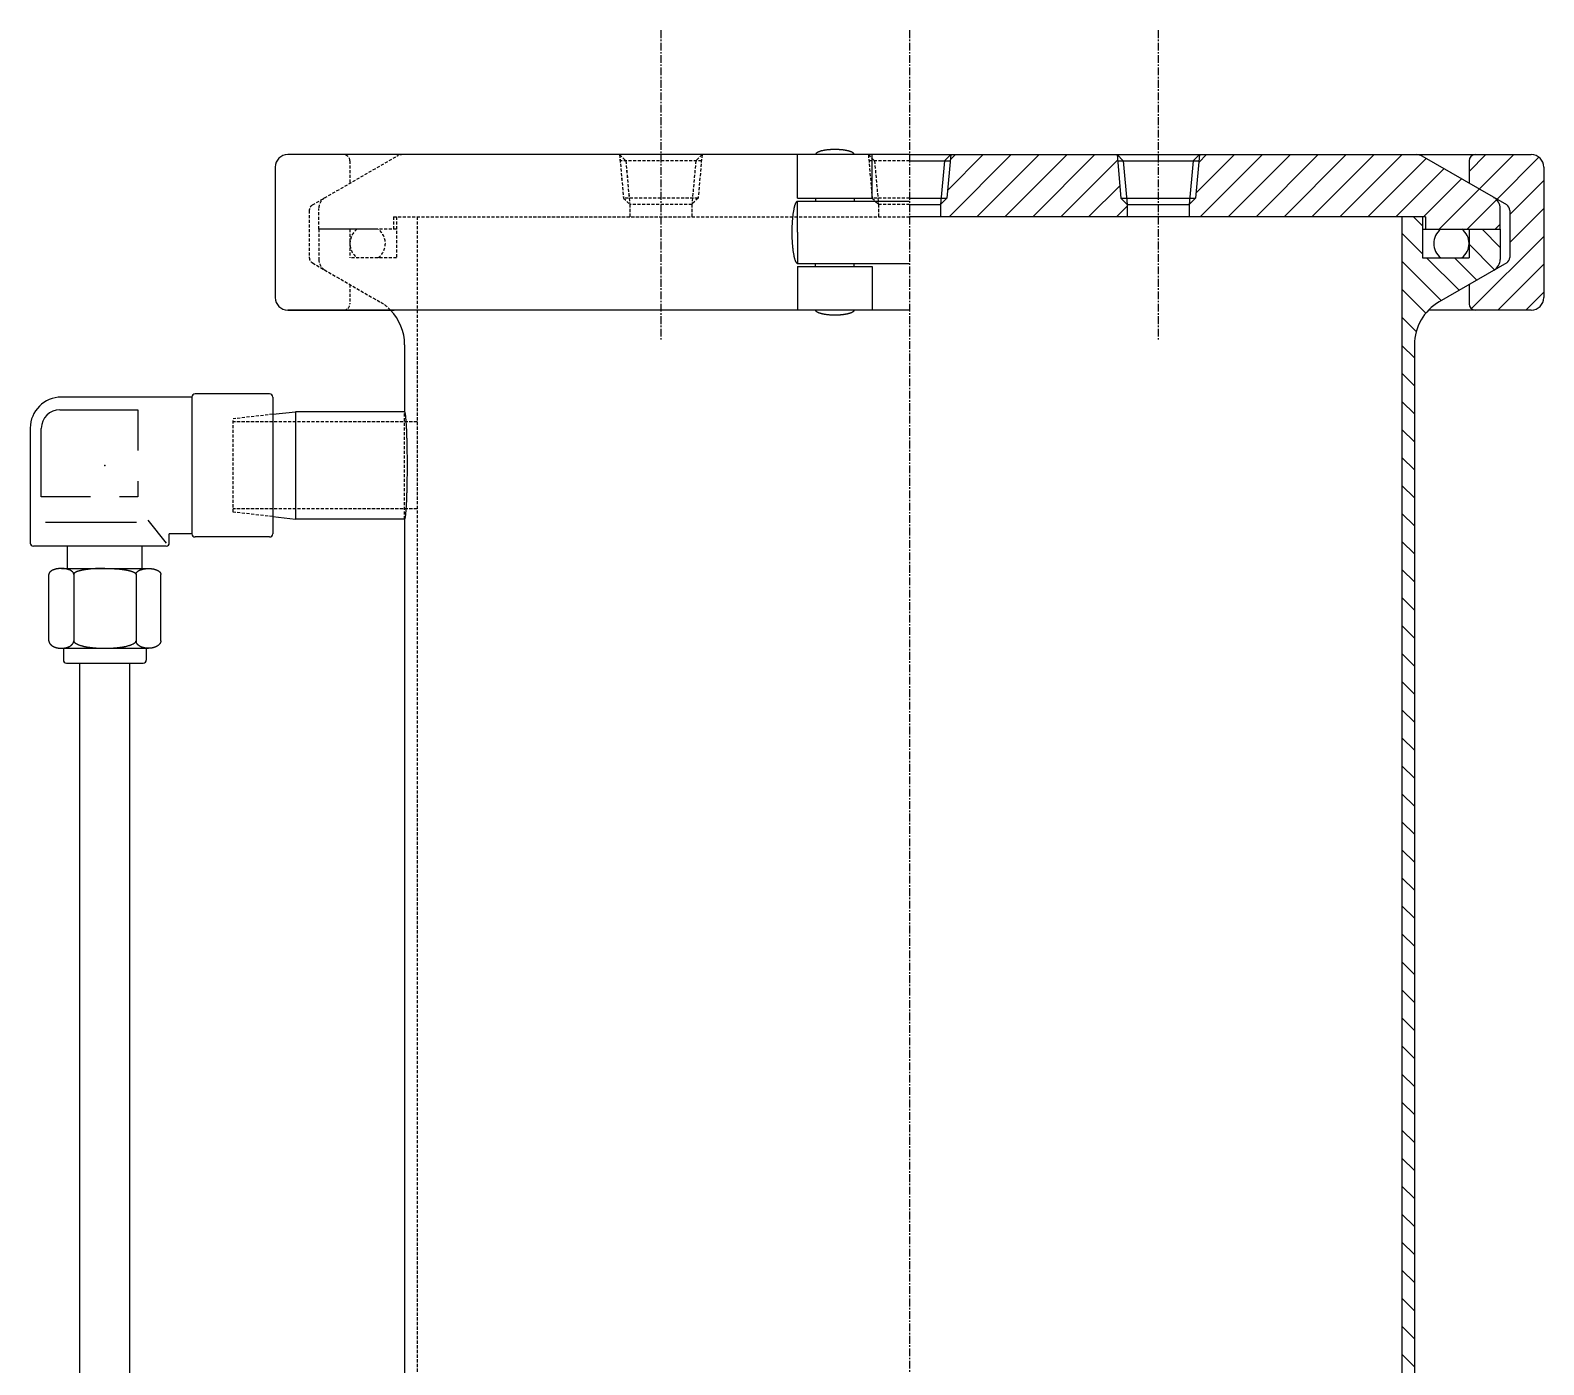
# Model space of a CAD drawing. Extents: x 248 to 542, y 18 to 818.
# Drawn here: x 275.1 to 518.5, y 232.9 to 447.5 of the extents above; entities that cross this region are included whole.
import ezdxf

# ---------------------------------------------------------------- set-up
doc = ezdxf.new("R2010")
doc.units = 0
doc.linetypes.add('CENTER', pattern=[2, 1.25, -0.25, 0.25, -0.25])
doc.linetypes.add('DASHED', pattern=[0.75, 0.5, -0.25])
doc.layers.get('0').update_dxf_attribs({"linetype": 'CONTINUOUS'})
doc.layers.add('CENTER', color=1, linetype='CENTER')

# ---------------------------------------------------------------- blocks, each defined once
blk = doc.blocks.new('*X4')
at = {"color": 0, "linetype": 'CONTINUOUS'}
for p, q in [((422.61, 421.76), (428.37, 427.52)), ((422.86, 417.52), (432.86, 427.52)), ((423.05, 426.69), (423.88, 427.52)), ((427.35, 417.52), (437.35, 427.52)), ((431.84, 417.52), (441.84, 427.52)), ((436.33, 417.52), (446.33, 427.52)), ((440.82, 417.52), (449.95, 426.65)), ((462.57, 421.31), (468.78, 427.52)), ((463.01, 426.24), (464.29, 427.52)), ((463.27, 417.52), (473.27, 427.52)), ((467.76, 417.52), (477.76, 427.52)), ((472.25, 417.52), (482.25, 427.52)), ((476.74, 417.52), (486.74, 427.52)), ((481.23, 417.52), (491.23, 427.52)), ((485.72, 417.52), (495.72, 427.52)), ((490.21, 417.52), (499.59, 426.89)), ((506.5, 424.82), (509.19, 427.52)), ((508.13, 421.96), (513.68, 427.52)), ((510.98, 420.32), (517.74, 427.08)), ((494.7, 417.52), (502.44, 425.25)), ((499.19, 417.52), (505.28, 423.61)), ((445.31, 417.52), (450.32, 422.52)), ((501.68, 415.52), (508.13, 421.96)), ((513.04, 417.89), (518.5, 423.35)), ((449.8, 417.52), (451.5, 419.21)), ((506.17, 415.52), (510.92, 420.27)), ((513.04, 413.4), (518.5, 418.86)), ((510.67, 415.52), (511.5, 416.35)), ((506.87, 402.74), (518.5, 414.37)), ((511.14, 402.52), (518.5, 409.88)), ((515.63, 402.52), (518.5, 405.39))]:
    blk.add_line(p, q, dxfattribs=at)
blk = doc.blocks.new('*X9')
at = {"color": 0, "linetype": 'CONTINUOUS'}
for p, q in [((499, 416.08), (497.57, 417.52)), ((499, 411.58), (495.7, 414.88)), ((511.5, 412.6), (508.58, 415.52)), ((510.6, 409), (506.5, 413.09)), ((502.02, 404.05), (495.7, 410.37)), ((504.88, 405.69), (499.66, 410.92)), ((507.74, 407.34), (504.17, 410.92)), ((499.53, 402.03), (495.7, 405.86)), ((497.99, 399.06), (495.7, 401.35)), ((497.7, 394.84), (495.7, 396.84)), ((497.7, 390.34), (495.7, 392.34)), ((497.7, 385.83), (495.7, 387.83)), ((497.7, 381.32), (495.7, 383.32)), ((497.7, 376.81), (495.7, 378.81)), ((497.7, 372.31), (495.7, 374.31)), ((497.7, 367.8), (495.7, 369.8)), ((497.7, 363.29), (495.7, 365.29)), ((497.7, 358.78), (495.7, 360.78)), ((497.7, 354.27), (495.7, 356.27)), ((497.7, 349.77), (495.7, 351.77)), ((497.7, 345.26), (495.7, 347.26)), ((497.7, 340.75), (495.7, 342.75)), ((497.7, 336.24), (495.7, 338.24)), ((497.7, 331.74), (495.7, 333.74)), ((497.7, 327.23), (495.7, 329.23)), ((497.7, 322.72), (495.7, 324.72)), ((497.7, 318.21), (495.7, 320.21)), ((497.7, 313.7), (495.7, 315.7)), ((497.7, 309.2), (495.7, 311.2)), ((497.7, 304.69), (495.7, 306.69)), ((497.7, 300.18), (495.7, 302.18)), ((497.7, 295.67), (495.7, 297.67)), ((497.7, 291.17), (495.7, 293.17)), ((497.7, 286.66), (495.7, 288.66)), ((497.7, 282.15), (495.7, 284.15)), ((497.7, 277.64), (495.7, 279.64)), ((497.7, 273.13), (495.7, 275.13)), ((497.7, 268.63), (495.7, 270.63)), ((497.7, 264.12), (495.7, 266.12)), ((497.7, 259.61), (495.7, 261.61)), ((497.7, 255.1), (495.7, 257.1)), ((497.7, 250.59), (495.7, 252.59)), ((497.7, 246.09), (495.7, 248.09)), ((497.7, 241.58), (495.7, 243.58)), ((497.7, 237.07), (495.7, 239.07)), ((497.7, 232.56), (495.7, 234.56)), ((497.7, 228.06), (495.7, 230.06)), ((497.7, 223.55), (495.7, 225.55)), ((497.7, 219.04), (495.7, 221.04)), ((497.7, 214.53), (495.7, 216.53)), ((497.7, 210.02), (495.7, 212.02)), ((497.7, 205.52), (495.7, 207.52)), ((497.7, 201.01), (495.7, 203.01)), ((497.7, 196.5), (495.7, 198.5)), ((497.7, 191.99), (495.7, 193.99)), ((497.7, 187.49), (495.7, 189.49)), ((497.7, 182.98), (495.7, 184.98)), ((497.69, 178.48), (495.7, 180.47)), ((497.05, 174.61), (495.24, 176.43)), ((495.73, 171.43), (494.02, 173.14)), ((493.89, 168.76), (492.26, 170.39)), ((491.59, 166.55), (490.03, 168.11)), ((488.83, 164.8), (487.34, 166.29)), ((482.74, 161.87), (481.23, 163.38)), ((485.81, 163.31), (484.31, 164.81)), ((476.43, 159.17), (474.9, 160.7)), ((479.62, 160.49), (478.09, 162.02)), ((469.9, 156.69), (468.33, 158.26)), ((473.2, 157.9), (471.64, 159.45)), ((463.11, 154.46), (461.51, 156.06)), ((466.54, 155.54), (464.95, 157.13)), ((456.07, 152.49), (454.42, 154.13)), ((459.62, 153.44), (458, 155.06)), ((441.1, 149.42), (439.35, 151.18)), ((444.96, 150.07), (443.24, 151.79)), ((448.74, 150.8), (447.04, 152.5)), ((452.44, 151.61), (450.77, 153.28)), ((428.99, 148.01), (427.21, 149.79)), ((433.12, 148.38), (431.3, 150.21)), ((437.16, 148.86), (435.37, 150.65)), ((425.75, 146.74), (424.51, 147.98)), ((425.15, 142.83), (423.5, 144.48)), ((425.15, 138.32), (423.5, 139.97)), ((425.15, 133.82), (423.5, 135.47)), ((425.15, 129.31), (423.5, 130.96)), ((424.7, 125.25), (423.5, 126.45)), ((424.24, 121.21), (423.5, 121.94))]:
    blk.add_line(p, q, dxfattribs=at)

msp = doc.modelspace()

# ---------------------------------------------------------------- linework, layer by layer
at = {"color": 7, "linetype": 'CONTINUOUS'}
for p, q in [((325.5, 427.52), (316.5, 427.52)), ((335.03, 427.52), (325.5, 427.52)), ((416.5, 427.52), (335.03, 427.52)), ((398.5, 420.52), (398.5, 427.52)), ((410.5, 420.52), (410.5, 427.52)), ((416.5, 427.52), (497.97, 427.52)), ((416.5, 426.52), (423.04, 426.52)), ((422.13, 426.52), (421.5, 419.52)), ((423.13, 427.52), (422.13, 426.52)), ((423.13, 427.52), (422.5, 420.52)), ((449.88, 427.52), (450.5, 420.52)), ((449.88, 427.52), (450.88, 426.52)), ((449.88, 427.52), (463.13, 427.52)), ((449.88, 427.52), (450.5, 420.52)), ((449.88, 427.52), (450.88, 426.52)), ((449.96, 426.52), (463.04, 426.52)), ((449.97, 426.52), (463.04, 426.52)), ((450.88, 426.52), (451.5, 419.52)), ((450.88, 426.52), (451.5, 419.52)), ((462.13, 426.52), (461.5, 419.52)), ((462.13, 426.52), (461.5, 419.52)), ((463.13, 427.52), (462.13, 426.52)), ((463.13, 427.52), (462.13, 426.52)), ((463.13, 427.52), (462.5, 420.52)), ((463.13, 427.52), (462.5, 420.52)), ((497.97, 427.52), (507.5, 427.52)), ((512.54, 419.42), (498.97, 427.25)), ((506.5, 426.52), (506.5, 422.9)), ((507.5, 427.52), (516.5, 427.52)), ((314.5, 425.52), (314.5, 404.52)), ((518.5, 425.52), (518.5, 404.52)), ((398.5, 420.52), (410.5, 420.52)), ((398.5, 420.02), (416.5, 420.02)), ((398.5, 415.02), (398.5, 420.02)), ((401.4, 420.52), (401.4, 420.02)), ((401.4, 420.52), (401.4, 420.02)), ((401.4, 420.52), (401.4, 420.27)), ((407.6, 420.52), (407.6, 420.02)), ((416.5, 420.52), (422.5, 420.52)), ((416.5, 419.52), (421.5, 419.52)), ((422.5, 420.52), (421.5, 419.52)), ((421.5, 419.52), (421.5, 417.52)), ((450.5, 420.52), (462.5, 420.52)), ((450.5, 420.52), (451.5, 419.52)), ((450.5, 420.52), (462.5, 420.52)), ((450.5, 420.52), (451.5, 419.52)), ((451.5, 419.52), (451.5, 417.52)), ((451.5, 419.52), (461.5, 419.52)), ((451.5, 419.52), (451.5, 417.52)), ((451.5, 419.52), (461.5, 419.52)), ((462.5, 420.52), (461.5, 419.52)), ((462.5, 420.52), (461.5, 419.52)), ((461.5, 419.52), (461.5, 417.52)), ((461.5, 419.52), (461.5, 417.52)), ((511.5, 415.52), (511.5, 418.86)), ((499.5, 417.52), (416.5, 417.52)), ((495.7, 417.52), (495.7, 180.23)), ((499, 417.52), (499, 410.92)), ((499.5, 417.52), (499.5, 415.52)), ((513.04, 418.55), (513.04, 410.98)), ((398.5, 415.02), (398.5, 410.02)), ((499, 415.52), (511.5, 415.52)), ((502.5, 415.52), (511.5, 415.52)), ((506.5, 415.52), (506.5, 410.92)), ((511.5, 415.52), (511.5, 410.67)), ((398.5, 410.02), (416.5, 410.02)), ((398.5, 409.52), (410.5, 409.52)), ((398.5, 409.52), (398.5, 402.52)), ((401.4, 409.52), (401.4, 410.02)), ((401.4, 409.52), (401.4, 410.02)), ((401.4, 409.52), (401.4, 409.77)), ((407.6, 409.52), (407.6, 410.02)), ((410.5, 409.52), (410.5, 402.52)), ((499, 410.92), (506.5, 410.92)), ((512.54, 410.11), (501.7, 403.86)), ((506.5, 406.63), (506.5, 403.52)), ((416.5, 402.52), (316.5, 402.52)), ((316.5, 402.52), (325.5, 402.52)), ((325.5, 402.52), (333.63, 402.52)), ((507.5, 402.52), (499.97, 402.52)), ((516.5, 402.52), (507.5, 402.52)), ((335.3, 396.93), (335.3, 386.17)), ((497.7, 396.93), (497.7, 179.12)), ((301.09, 388.52), (280.09, 388.52)), ((301.09, 388.52), (301.09, 366.52)), ((313.59, 389.02), (301.59, 389.02)), ((314.09, 388.52), (314.09, 366.52)), ((279.87, 386.48), (292.41, 386.48)), ((292.41, 386.48), (292.41, 379.91)), ((314.09, 385.75), (317.74, 386.17)), ((317.74, 386.17), (317.74, 368.87)), ((335.3, 386.17), (317.74, 386.17)), ((275.09, 383.52), (275.09, 365.05)), ((276.87, 372.45), (276.87, 383.48)), ((292.41, 374.99), (292.41, 372.45)), ((284.79, 372.45), (276.87, 372.45)), ((292.41, 372.45), (289.42, 372.45)), ((277.55, 368.4), (292.2, 368.4)), ((294, 368.74), (296.95, 365.05)), ((314.09, 369.29), (317.74, 368.87)), ((335.3, 368.87), (317.74, 368.87)), ((335.3, 368.87), (335.3, 213.81)), ((297.45, 365.05), (297.45, 366.52)), ((301.09, 366.52), (297.45, 366.52)), ((313.59, 366.02), (301.59, 366.02)), ((296.95, 364.55), (275.59, 364.55)), ((281.08, 360.95), (281.08, 364.55)), ((293.11, 360.95), (293.11, 364.55)), ((280.09, 360.95), (294.1, 360.95)), ((278.09, 349.33), (278.09, 360.01)), ((282.09, 360.01), (282.09, 349.04)), ((292.1, 360.01), (292.1, 349.04)), ((296.09, 349.33), (296.09, 360.01)), ((280.09, 348.12), (294.1, 348.12)), ((280.42, 348.12), (280.42, 346.22)), ((293.76, 348.12), (293.76, 346.22)), ((280.92, 345.72), (293.26, 345.72)), ((283.09, 134.32), (283.09, 345.72)), ((291.09, 134.32), (291.09, 345.72))]:
    msp.add_line(p, q, dxfattribs=at)
at = {"color": 3, "linetype": 'DASHED'}
for p, q in [((320.47, 419.42), (334.03, 427.25)), ((326.5, 426.52), (326.5, 422.9)), ((369.87, 427.52), (370.87, 426.52)), ((369.87, 427.52), (370.5, 420.52)), ((369.88, 427.52), (370.88, 426.52)), ((369.88, 427.52), (370.5, 420.52)), ((383.04, 426.52), (369.96, 426.52)), ((383.04, 426.52), (369.96, 426.52)), ((370.87, 426.52), (371.5, 419.52)), ((370.88, 426.52), (371.5, 419.52)), ((382.13, 426.52), (381.5, 419.52)), ((382.13, 426.52), (381.5, 419.52)), ((383.13, 427.52), (382.13, 426.52)), ((383.13, 427.52), (382.13, 426.52)), ((383.13, 427.52), (382.5, 420.52)), ((383.13, 427.52), (382.5, 420.52)), ((409.88, 427.52), (410.5, 420.52)), ((409.88, 427.52), (410.88, 426.52)), ((416.5, 426.52), (409.96, 426.52)), ((410.88, 426.52), (411.5, 419.52)), ((321.5, 415.52), (321.5, 418.86)), ((382.5, 420.52), (370.5, 420.52)), ((370.5, 420.52), (371.5, 419.52)), ((382.5, 420.52), (370.5, 420.52)), ((370.5, 420.52), (371.5, 419.52)), ((381.5, 419.52), (371.5, 419.52)), ((371.5, 419.52), (371.5, 417.52)), ((381.5, 419.52), (371.5, 419.52)), ((371.5, 419.52), (371.5, 417.52)), ((382.5, 420.52), (381.5, 419.52)), ((382.5, 420.52), (381.5, 419.52)), ((381.5, 419.52), (381.5, 417.52)), ((381.5, 419.52), (381.5, 417.52)), ((416.5, 420.52), (410.5, 420.52)), ((410.5, 420.52), (411.5, 419.52)), ((416.5, 419.52), (411.5, 419.52)), ((411.5, 419.52), (411.5, 417.52)), ((319.97, 418.55), (319.97, 410.98)), ((333.5, 417.52), (416.5, 417.52)), ((333.5, 417.52), (333.5, 415.52)), ((334, 417.52), (334, 410.92)), ((337.3, 417.52), (337.3, 180.23)), ((334, 415.52), (321.5, 415.52)), ((330.5, 415.52), (321.5, 415.52)), ((321.5, 415.52), (321.5, 410.67)), ((326.5, 415.52), (326.5, 410.92)), ((320.47, 410.11), (331.3, 403.86)), ((334, 410.92), (326.5, 410.92)), ((326.5, 406.63), (326.5, 403.52)), ((314.09, 385.75), (307.74, 385.02)), ((307.74, 370.02), (307.74, 385.02)), ((335.3, 368.87), (335.3, 386.17)), ((314.09, 384.52), (307.74, 384.52)), ((337.3, 384.52), (314.09, 384.52)), ((314.09, 370.52), (307.74, 370.52)), ((314.09, 369.29), (307.74, 370.02)), ((337.3, 370.52), (314.09, 370.52))]:
    msp.add_line(p, q, dxfattribs=at)
at = {"color": 7, "linetype": 'CONTINUOUS'}
for points in [[(407.6, 427.52, 0), (407.6, 427.54, 0), (407.6, 427.56, 0), (407.59, 427.58, 0), (407.59, 427.6, 0), (407.58, 427.62, 0), (407.57, 427.64, 0), (407.55, 427.66, 0), (407.54, 427.68, 0), (407.53, 427.7, 0), (407.51, 427.72, 0), (407.49, 427.74, 0), (407.47, 427.75, 0), (407.44, 427.77, 0), (407.42, 427.79, 0), (407.39, 427.81, 0), (407.36, 427.83, 0), (407.33, 427.85, 0), (407.3, 427.87, 0), (407.27, 427.89, 0), (407.24, 427.9, 0), (407.2, 427.92, 0), (407.16, 427.94, 0), (407.12, 427.96, 0), (407.08, 427.97, 0), (407.04, 427.99, 0), (406.99, 428.01, 0), (406.94, 428.02, 0), (406.9, 428.04, 0), (406.85, 428.05, 0), (406.8, 428.07, 0), (406.75, 428.08, 0), (406.69, 428.1, 0), (406.64, 428.11, 0), (406.58, 428.13, 0), (406.53, 428.14, 0), (406.47, 428.15, 0), (406.41, 428.16, 0), (406.35, 428.18, 0), (406.29, 428.19, 0), (406.22, 428.2, 0), (406.16, 428.21, 0), (406.1, 428.22, 0), (406.03, 428.23, 0), (405.96, 428.24, 0), (405.89, 428.25, 0), (405.83, 428.26, 0), (405.76, 428.27, 0), (405.69, 428.28, 0), (405.62, 428.28, 0), (405.55, 428.29, 0), (405.47, 428.3, 0), (405.4, 428.3, 0), (405.33, 428.31, 0), (405.25, 428.31, 0), (405.18, 428.32, 0), (405.11, 428.32, 0), (405.03, 428.33, 0), (404.96, 428.33, 0), (404.88, 428.33, 0), (404.8, 428.33, 0), (404.73, 428.34, 0), (404.65, 428.34, 0), (404.58, 428.34, 0), (404.5, 428.34, 0), (404.42, 428.34, 0), (404.35, 428.34, 0), (404.27, 428.34, 0), (404.2, 428.33, 0), (404.12, 428.33, 0), (404.05, 428.33, 0), (403.97, 428.33, 0), (403.9, 428.32, 0), (403.82, 428.32, 0), (403.75, 428.31, 0), (403.67, 428.31, 0), (403.6, 428.3, 0), (403.53, 428.3, 0), (403.46, 428.29, 0), (403.38, 428.28, 0), (403.31, 428.28, 0), (403.24, 428.27, 0), (403.18, 428.26, 0), (403.11, 428.25, 0), (403.04, 428.24, 0), (402.97, 428.23, 0), (402.91, 428.22, 0), (402.84, 428.21, 0), (402.78, 428.2, 0), (402.72, 428.19, 0), (402.65, 428.18, 0), (402.59, 428.16, 0), (402.53, 428.15, 0), (402.48, 428.14, 0), (402.42, 428.13, 0), (402.36, 428.11, 0), (402.31, 428.1, 0), (402.26, 428.08, 0), (402.2, 428.07, 0), (402.15, 428.05, 0), (402.11, 428.04, 0), (402.06, 428.02, 0), (402.01, 428.01, 0), (401.97, 427.99, 0), (401.92, 427.97, 0), (401.88, 427.96, 0), (401.84, 427.94, 0), (401.8, 427.92, 0), (401.77, 427.9, 0), (401.73, 427.89, 0), (401.7, 427.87, 0), (401.67, 427.85, 0), (401.64, 427.83, 0), (401.61, 427.81, 0), (401.58, 427.79, 0), (401.56, 427.77, 0), (401.53, 427.75, 0), (401.51, 427.74, 0), (401.49, 427.72, 0), (401.48, 427.7, 0), (401.46, 427.68, 0), (401.45, 427.66, 0), (401.43, 427.64, 0), (401.42, 427.62, 0), (401.42, 427.6, 0), (401.41, 427.58, 0), (401.4, 427.56, 0), (401.4, 427.54, 0), (401.4, 427.52, 0)], [(398.5, 420.02, 0), (398.48, 420.01, 0), (398.46, 420.01, 0), (398.43, 420, 0), (398.41, 419.99, 0), (398.39, 419.98, 0), (398.37, 419.96, 0), (398.34, 419.94, 0), (398.32, 419.92, 0), (398.3, 419.89, 0), (398.28, 419.87, 0), (398.25, 419.83, 0), (398.23, 419.8, 0), (398.21, 419.76, 0), (398.19, 419.72, 0), (398.17, 419.68, 0), (398.15, 419.64, 0), (398.13, 419.59, 0), (398.11, 419.54, 0), (398.09, 419.48, 0), (398.07, 419.43, 0), (398.05, 419.37, 0), (398.03, 419.31, 0), (398.01, 419.24, 0), (397.99, 419.17, 0), (397.97, 419.1, 0), (397.95, 419.03, 0), (397.93, 418.96, 0), (397.92, 418.88, 0), (397.9, 418.8, 0), (397.88, 418.72, 0), (397.87, 418.64, 0), (397.85, 418.55, 0), (397.83, 418.46, 0), (397.82, 418.37, 0), (397.8, 418.28, 0), (397.79, 418.19, 0), (397.77, 418.09, 0), (397.76, 417.99, 0), (397.75, 417.9, 0), (397.73, 417.79, 0), (397.72, 417.69, 0), (397.71, 417.59, 0), (397.7, 417.48, 0), (397.69, 417.37, 0), (397.68, 417.26, 0), (397.67, 417.15, 0), (397.66, 417.04, 0), (397.65, 416.93, 0), (397.64, 416.82, 0), (397.63, 416.7, 0), (397.62, 416.58, 0), (397.62, 416.47, 0), (397.61, 416.35, 0), (397.61, 416.23, 0), (397.6, 416.11, 0), (397.6, 415.99, 0), (397.59, 415.87, 0), (397.59, 415.75, 0), (397.59, 415.63, 0), (397.58, 415.51, 0), (397.58, 415.38, 0), (397.58, 415.26, 0), (397.58, 415.14, 0), (397.58, 415.02, 0), (397.58, 414.89, 0), (397.58, 414.77, 0), (397.58, 414.65, 0), (397.58, 414.53, 0), (397.59, 414.4, 0), (397.59, 414.28, 0), (397.59, 414.16, 0), (397.6, 414.04, 0), (397.6, 413.92, 0), (397.61, 413.8, 0), (397.61, 413.68, 0), (397.62, 413.56, 0), (397.62, 413.45, 0), (397.63, 413.33, 0), (397.64, 413.22, 0), (397.65, 413.1, 0), (397.66, 412.99, 0), (397.67, 412.88, 0), (397.68, 412.77, 0), (397.69, 412.66, 0), (397.7, 412.55, 0), (397.71, 412.45, 0), (397.72, 412.34, 0), (397.73, 412.24, 0), (397.75, 412.14, 0), (397.76, 412.04, 0), (397.77, 411.94, 0), (397.79, 411.85, 0), (397.8, 411.75, 0), (397.82, 411.66, 0), (397.83, 411.57, 0), (397.85, 411.48, 0), (397.87, 411.39, 0), (397.88, 411.31, 0), (397.9, 411.23, 0), (397.92, 411.15, 0), (397.93, 411.07, 0), (397.95, 411, 0), (397.97, 410.93, 0), (397.99, 410.86, 0), (398.01, 410.79, 0), (398.03, 410.73, 0), (398.05, 410.67, 0), (398.07, 410.61, 0), (398.09, 410.55, 0), (398.11, 410.5, 0), (398.13, 410.44, 0), (398.15, 410.4, 0), (398.17, 410.35, 0), (398.19, 410.31, 0), (398.21, 410.27, 0), (398.23, 410.23, 0), (398.25, 410.2, 0), (398.28, 410.17, 0), (398.3, 410.14, 0), (398.32, 410.11, 0), (398.34, 410.09, 0), (398.37, 410.07, 0), (398.39, 410.05, 0), (398.41, 410.04, 0), (398.43, 410.03, 0), (398.46, 410.02, 0), (398.48, 410.02, 0), (398.5, 410.02, 0)], [(407.6, 402.52, 0), (407.6, 402.5, 0), (407.6, 402.48, 0), (407.59, 402.46, 0), (407.59, 402.44, 0), (407.58, 402.42, 0), (407.57, 402.4, 0), (407.55, 402.38, 0), (407.54, 402.36, 0), (407.53, 402.34, 0), (407.51, 402.32, 0), (407.49, 402.3, 0), (407.47, 402.28, 0), (407.44, 402.26, 0), (407.42, 402.24, 0), (407.39, 402.22, 0), (407.36, 402.2, 0), (407.33, 402.18, 0), (407.3, 402.17, 0), (407.27, 402.15, 0), (407.24, 402.13, 0), (407.2, 402.11, 0), (407.16, 402.09, 0), (407.12, 402.08, 0), (407.08, 402.06, 0), (407.04, 402.04, 0), (406.99, 402.03, 0), (406.94, 402.01, 0), (406.9, 401.99, 0), (406.85, 401.98, 0), (406.8, 401.96, 0), (406.75, 401.95, 0), (406.69, 401.94, 0), (406.64, 401.92, 0), (406.58, 401.91, 0), (406.53, 401.89, 0), (406.47, 401.88, 0), (406.41, 401.87, 0), (406.35, 401.86, 0), (406.29, 401.84, 0), (406.22, 401.83, 0), (406.16, 401.82, 0), (406.1, 401.81, 0), (406.03, 401.8, 0), (405.96, 401.79, 0), (405.89, 401.78, 0), (405.83, 401.77, 0), (405.76, 401.76, 0), (405.69, 401.76, 0), (405.62, 401.75, 0), (405.55, 401.74, 0), (405.47, 401.74, 0), (405.4, 401.73, 0), (405.33, 401.72, 0), (405.25, 401.72, 0), (405.18, 401.71, 0), (405.11, 401.71, 0), (405.03, 401.71, 0), (404.96, 401.7, 0), (404.88, 401.7, 0), (404.8, 401.7, 0), (404.73, 401.7, 0), (404.65, 401.69, 0), (404.58, 401.69, 0), (404.5, 401.69, 0), (404.42, 401.69, 0), (404.35, 401.69, 0), (404.27, 401.7, 0), (404.2, 401.7, 0), (404.12, 401.7, 0), (404.05, 401.7, 0), (403.97, 401.71, 0), (403.9, 401.71, 0), (403.82, 401.71, 0), (403.75, 401.72, 0), (403.67, 401.72, 0), (403.6, 401.73, 0), (403.53, 401.74, 0), (403.46, 401.74, 0), (403.38, 401.75, 0), (403.31, 401.76, 0), (403.24, 401.76, 0), (403.18, 401.77, 0), (403.11, 401.78, 0), (403.04, 401.79, 0), (402.97, 401.8, 0), (402.91, 401.81, 0), (402.84, 401.82, 0), (402.78, 401.83, 0), (402.72, 401.84, 0), (402.65, 401.86, 0), (402.59, 401.87, 0), (402.53, 401.88, 0), (402.48, 401.89, 0), (402.42, 401.91, 0), (402.36, 401.92, 0), (402.31, 401.94, 0), (402.26, 401.95, 0), (402.2, 401.96, 0), (402.15, 401.98, 0), (402.11, 401.99, 0), (402.06, 402.01, 0), (402.01, 402.03, 0), (401.97, 402.04, 0), (401.92, 402.06, 0), (401.88, 402.08, 0), (401.84, 402.09, 0), (401.8, 402.11, 0), (401.77, 402.13, 0), (401.73, 402.15, 0), (401.7, 402.17, 0), (401.67, 402.18, 0), (401.64, 402.2, 0), (401.61, 402.22, 0), (401.58, 402.24, 0), (401.56, 402.26, 0), (401.53, 402.28, 0), (401.51, 402.3, 0), (401.49, 402.32, 0), (401.48, 402.34, 0), (401.46, 402.36, 0), (401.45, 402.38, 0), (401.43, 402.4, 0), (401.42, 402.42, 0), (401.42, 402.44, 0), (401.41, 402.46, 0), (401.4, 402.48, 0), (401.4, 402.5, 0), (401.4, 402.52, 0)], [(335.3, 368.87, 0), (335.31, 368.87, 0), (335.32, 368.88, 0), (335.33, 368.89, 0), (335.34, 368.91, 0), (335.36, 368.93, 0), (335.37, 368.96, 0), (335.38, 368.99, 0), (335.39, 369.03, 0), (335.4, 369.08, 0), (335.41, 369.13, 0), (335.42, 369.18, 0), (335.43, 369.24, 0), (335.44, 369.3, 0), (335.45, 369.37, 0), (335.46, 369.45, 0), (335.47, 369.52, 0), (335.48, 369.61, 0), (335.49, 369.7, 0), (335.5, 369.79, 0), (335.51, 369.89, 0), (335.52, 369.99, 0), (335.53, 370.1, 0), (335.54, 370.21, 0), (335.55, 370.32, 0), (335.56, 370.44, 0), (335.56, 370.57, 0), (335.57, 370.7, 0), (335.58, 370.83, 0), (335.59, 370.97, 0), (335.6, 371.11, 0), (335.61, 371.25, 0), (335.61, 371.4, 0), (335.62, 371.55, 0), (335.63, 371.71, 0), (335.64, 371.87, 0), (335.64, 372.03, 0), (335.65, 372.19, 0), (335.66, 372.36, 0), (335.66, 372.54, 0), (335.67, 372.71, 0), (335.68, 372.89, 0), (335.68, 373.07, 0), (335.69, 373.25, 0), (335.69, 373.44, 0), (335.7, 373.63, 0), (335.7, 373.82, 0), (335.71, 374.01, 0), (335.71, 374.21, 0), (335.71, 374.4, 0), (335.72, 374.6, 0), (335.72, 374.8, 0), (335.73, 375.01, 0), (335.73, 375.21, 0), (335.73, 375.42, 0), (335.73, 375.62, 0), (335.74, 375.83, 0), (335.74, 376.04, 0), (335.74, 376.25, 0), (335.74, 376.46, 0), (335.74, 376.67, 0), (335.74, 376.88, 0), (335.74, 377.09, 0), (335.74, 377.3, 0), (335.74, 377.52, 0), (335.74, 377.73, 0), (335.74, 377.94, 0), (335.74, 378.15, 0), (335.74, 378.36, 0), (335.74, 378.57, 0), (335.74, 378.79, 0), (335.74, 379, 0), (335.74, 379.2, 0), (335.73, 379.41, 0), (335.73, 379.62, 0), (335.73, 379.82, 0), (335.73, 380.03, 0), (335.72, 380.23, 0), (335.72, 380.43, 0), (335.71, 380.63, 0), (335.71, 380.83, 0), (335.71, 381.02, 0), (335.7, 381.21, 0), (335.7, 381.41, 0), (335.69, 381.59, 0), (335.69, 381.78, 0), (335.68, 381.96, 0), (335.68, 382.14, 0), (335.67, 382.32, 0), (335.66, 382.5, 0), (335.66, 382.67, 0), (335.65, 382.84, 0), (335.64, 383, 0), (335.64, 383.17, 0), (335.63, 383.33, 0), (335.62, 383.48, 0), (335.61, 383.63, 0), (335.61, 383.78, 0), (335.6, 383.93, 0), (335.59, 384.07, 0), (335.58, 384.2, 0), (335.57, 384.34, 0), (335.56, 384.46, 0), (335.56, 384.59, 0), (335.55, 384.71, 0), (335.54, 384.82, 0), (335.53, 384.94, 0), (335.52, 385.04, 0), (335.51, 385.14, 0), (335.5, 385.24, 0), (335.49, 385.34, 0), (335.48, 385.42, 0), (335.47, 385.51, 0), (335.46, 385.59, 0), (335.45, 385.66, 0), (335.44, 385.73, 0), (335.43, 385.79, 0), (335.42, 385.85, 0), (335.41, 385.91, 0), (335.4, 385.96, 0), (335.39, 386, 0), (335.38, 386.04, 0), (335.37, 386.07, 0), (335.36, 386.1, 0), (335.34, 386.12, 0), (335.33, 386.14, 0), (335.32, 386.16, 0), (335.31, 386.16, 0), (335.3, 386.17, 0)], [(282.09, 360.01, 0), (282.09, 360.04, 0), (282.09, 360.06, 0), (282.08, 360.08, 0), (282.08, 360.1, 0), (282.07, 360.13, 0), (282.07, 360.15, 0), (282.06, 360.17, 0), (282.05, 360.19, 0), (282.04, 360.22, 0), (282.03, 360.24, 0), (282.02, 360.26, 0), (282, 360.28, 0), (281.99, 360.31, 0), (281.97, 360.33, 0), (281.95, 360.35, 0), (281.94, 360.37, 0), (281.92, 360.39, 0), (281.9, 360.41, 0), (281.88, 360.43, 0), (281.85, 360.45, 0), (281.83, 360.47, 0), (281.8, 360.49, 0), (281.78, 360.51, 0), (281.75, 360.53, 0), (281.72, 360.55, 0), (281.69, 360.57, 0), (281.67, 360.59, 0), (281.63, 360.61, 0), (281.6, 360.62, 0), (281.57, 360.64, 0), (281.54, 360.66, 0), (281.5, 360.67, 0), (281.47, 360.69, 0), (281.43, 360.71, 0), (281.39, 360.72, 0), (281.36, 360.74, 0), (281.32, 360.75, 0), (281.28, 360.76, 0), (281.24, 360.78, 0), (281.2, 360.79, 0), (281.16, 360.8, 0), (281.12, 360.81, 0), (281.07, 360.83, 0), (281.03, 360.84, 0), (280.99, 360.85, 0), (280.94, 360.86, 0), (280.9, 360.87, 0), (280.86, 360.88, 0), (280.81, 360.88, 0), (280.76, 360.89, 0), (280.72, 360.9, 0), (280.67, 360.91, 0), (280.62, 360.91, 0), (280.58, 360.92, 0), (280.53, 360.93, 0), (280.48, 360.93, 0), (280.43, 360.93, 0), (280.38, 360.94, 0), (280.33, 360.94, 0), (280.29, 360.94, 0), (280.24, 360.94, 0), (280.19, 360.95, 0), (280.14, 360.95, 0), (280.09, 360.95, 0), (280.04, 360.95, 0), (279.99, 360.95, 0), (279.94, 360.94, 0), (279.89, 360.94, 0), (279.85, 360.94, 0), (279.8, 360.94, 0), (279.75, 360.93, 0), (279.7, 360.93, 0), (279.65, 360.93, 0), (279.61, 360.92, 0), (279.56, 360.91, 0), (279.51, 360.91, 0), (279.46, 360.9, 0), (279.42, 360.89, 0), (279.37, 360.88, 0), (279.33, 360.88, 0), (279.28, 360.87, 0), (279.24, 360.86, 0), (279.19, 360.85, 0), (279.15, 360.84, 0), (279.11, 360.83, 0), (279.06, 360.81, 0), (279.02, 360.8, 0), (278.98, 360.79, 0), (278.94, 360.78, 0), (278.9, 360.76, 0), (278.86, 360.75, 0), (278.82, 360.74, 0), (278.79, 360.72, 0), (278.75, 360.71, 0), (278.71, 360.69, 0), (278.68, 360.67, 0), (278.64, 360.66, 0), (278.61, 360.64, 0), (278.58, 360.62, 0), (278.55, 360.61, 0), (278.52, 360.59, 0), (278.49, 360.57, 0), (278.46, 360.55, 0), (278.43, 360.53, 0), (278.4, 360.51, 0), (278.38, 360.49, 0), (278.35, 360.47, 0), (278.33, 360.45, 0), (278.31, 360.43, 0), (278.29, 360.41, 0), (278.26, 360.39, 0), (278.25, 360.37, 0), (278.23, 360.35, 0), (278.21, 360.33, 0), (278.19, 360.31, 0), (278.18, 360.28, 0), (278.17, 360.26, 0), (278.15, 360.24, 0), (278.14, 360.22, 0), (278.13, 360.19, 0), (278.12, 360.17, 0), (278.12, 360.15, 0), (278.11, 360.13, 0), (278.1, 360.1, 0), (278.1, 360.08, 0), (278.1, 360.06, 0), (278.09, 360.04, 0), (278.09, 360.01, 0)], [(287.09, 360.96, 0), (287.03, 360.96, 0), (286.97, 360.96, 0), (286.91, 360.96, 0), (286.85, 360.96, 0), (286.79, 360.96, 0), (286.73, 360.96, 0), (286.67, 360.96, 0), (286.61, 360.96, 0), (286.55, 360.96, 0), (286.49, 360.96, 0), (286.43, 360.96, 0), (286.37, 360.96, 0), (286.31, 360.96, 0), (286.25, 360.95, 0), (286.19, 360.95, 0), (286.13, 360.95, 0), (286.07, 360.95, 0), (286.01, 360.95, 0), (285.95, 360.94, 0), (285.89, 360.94, 0), (285.83, 360.94, 0), (285.77, 360.94, 0), (285.71, 360.93, 0), (285.65, 360.93, 0), (285.59, 360.93, 0), (285.54, 360.92, 0), (285.48, 360.92, 0), (285.42, 360.92, 0), (285.36, 360.91, 0), (285.31, 360.91, 0), (285.25, 360.9, 0), (285.19, 360.9, 0), (285.13, 360.9, 0), (285.08, 360.89, 0), (285.02, 360.89, 0), (284.97, 360.88, 0), (284.91, 360.88, 0), (284.86, 360.87, 0), (284.8, 360.87, 0), (284.75, 360.86, 0), (284.69, 360.86, 0), (284.64, 360.85, 0), (284.59, 360.85, 0), (284.53, 360.84, 0), (284.48, 360.83, 0), (284.43, 360.83, 0), (284.38, 360.82, 0), (284.33, 360.81, 0), (284.27, 360.81, 0), (284.23, 360.8, 0), (284.17, 360.8, 0), (284.12, 360.79, 0), (284.08, 360.78, 0), (284.03, 360.77, 0), (283.98, 360.77, 0), (283.93, 360.76, 0), (283.88, 360.75, 0), (283.84, 360.74, 0), (283.79, 360.74, 0), (283.74, 360.73, 0), (283.7, 360.72, 0), (283.65, 360.71, 0), (283.61, 360.7, 0), (283.56, 360.7, 0), (283.52, 360.69, 0), (283.48, 360.68, 0), (283.44, 360.67, 0), (283.39, 360.66, 0), (283.35, 360.65, 0), (283.31, 360.64, 0), (283.27, 360.64, 0), (283.23, 360.63, 0), (283.19, 360.62, 0), (283.16, 360.61, 0), (283.12, 360.6, 0), (283.08, 360.59, 0), (283.05, 360.58, 0), (283.01, 360.57, 0), (282.97, 360.56, 0), (282.94, 360.55, 0), (282.9, 360.54, 0), (282.87, 360.53, 0), (282.84, 360.52, 0), (282.81, 360.51, 0), (282.77, 360.5, 0), (282.74, 360.49, 0), (282.71, 360.48, 0), (282.68, 360.47, 0), (282.65, 360.46, 0), (282.63, 360.45, 0), (282.6, 360.44, 0), (282.57, 360.43, 0), (282.55, 360.42, 0), (282.52, 360.41, 0), (282.5, 360.39, 0), (282.47, 360.38, 0), (282.45, 360.37, 0), (282.43, 360.36, 0), (282.4, 360.35, 0), (282.38, 360.34, 0), (282.36, 360.33, 0), (282.34, 360.32, 0), (282.32, 360.31, 0), (282.31, 360.3, 0), (282.29, 360.28, 0), (282.27, 360.27, 0), (282.25, 360.26, 0), (282.24, 360.25, 0), (282.23, 360.24, 0), (282.21, 360.23, 0), (282.2, 360.21, 0), (282.19, 360.2, 0), (282.17, 360.19, 0), (282.16, 360.18, 0), (282.15, 360.17, 0), (282.14, 360.15, 0), (282.13, 360.14, 0), (282.13, 360.13, 0), (282.12, 360.12, 0), (282.11, 360.11, 0), (282.11, 360.1, 0), (282.1, 360.08, 0), (282.1, 360.07, 0), (282.09, 360.06, 0), (282.09, 360.05, 0), (282.09, 360.04, 0), (282.09, 360.02, 0), (282.09, 360.01, 0)], [(287.09, 360.96, 0), (287.15, 360.96, 0), (287.21, 360.96, 0), (287.28, 360.96, 0), (287.34, 360.96, 0), (287.4, 360.96, 0), (287.46, 360.96, 0), (287.52, 360.96, 0), (287.58, 360.96, 0), (287.64, 360.96, 0), (287.7, 360.96, 0), (287.76, 360.96, 0), (287.82, 360.96, 0), (287.88, 360.96, 0), (287.94, 360.95, 0), (288, 360.95, 0), (288.06, 360.95, 0), (288.12, 360.95, 0), (288.18, 360.95, 0), (288.24, 360.94, 0), (288.3, 360.94, 0), (288.36, 360.94, 0), (288.42, 360.94, 0), (288.48, 360.93, 0), (288.54, 360.93, 0), (288.59, 360.93, 0), (288.65, 360.92, 0), (288.71, 360.92, 0), (288.77, 360.92, 0), (288.82, 360.91, 0), (288.88, 360.91, 0), (288.94, 360.9, 0), (289, 360.9, 0), (289.05, 360.9, 0), (289.11, 360.89, 0), (289.16, 360.89, 0), (289.22, 360.88, 0), (289.27, 360.88, 0), (289.33, 360.87, 0), (289.38, 360.87, 0), (289.44, 360.86, 0), (289.49, 360.86, 0), (289.55, 360.85, 0), (289.6, 360.85, 0), (289.65, 360.84, 0), (289.71, 360.83, 0), (289.76, 360.83, 0), (289.81, 360.82, 0), (289.86, 360.81, 0), (289.91, 360.81, 0), (289.96, 360.8, 0), (290.01, 360.8, 0), (290.06, 360.79, 0), (290.11, 360.78, 0), (290.16, 360.77, 0), (290.21, 360.77, 0), (290.26, 360.76, 0), (290.3, 360.75, 0), (290.35, 360.74, 0), (290.4, 360.74, 0), (290.44, 360.73, 0), (290.49, 360.72, 0), (290.53, 360.71, 0), (290.58, 360.7, 0), (290.62, 360.7, 0), (290.67, 360.69, 0), (290.71, 360.68, 0), (290.75, 360.67, 0), (290.79, 360.66, 0), (290.83, 360.65, 0), (290.87, 360.64, 0), (290.92, 360.64, 0), (290.95, 360.63, 0), (290.99, 360.62, 0), (291.03, 360.61, 0), (291.07, 360.6, 0), (291.11, 360.59, 0), (291.14, 360.58, 0), (291.18, 360.57, 0), (291.21, 360.56, 0), (291.25, 360.55, 0), (291.28, 360.54, 0), (291.32, 360.53, 0), (291.35, 360.52, 0), (291.38, 360.51, 0), (291.41, 360.5, 0), (291.44, 360.49, 0), (291.47, 360.48, 0), (291.5, 360.47, 0), (291.53, 360.46, 0), (291.56, 360.45, 0), (291.59, 360.44, 0), (291.61, 360.43, 0), (291.64, 360.42, 0), (291.67, 360.41, 0), (291.69, 360.39, 0), (291.71, 360.38, 0), (291.74, 360.37, 0), (291.76, 360.36, 0), (291.78, 360.35, 0), (291.8, 360.34, 0), (291.82, 360.33, 0), (291.84, 360.32, 0), (291.86, 360.31, 0), (291.88, 360.3, 0), (291.9, 360.28, 0), (291.92, 360.27, 0), (291.93, 360.26, 0), (291.95, 360.25, 0), (291.96, 360.24, 0), (291.98, 360.23, 0), (291.99, 360.21, 0), (292, 360.2, 0), (292.01, 360.19, 0), (292.02, 360.18, 0), (292.04, 360.17, 0), (292.05, 360.15, 0), (292.05, 360.14, 0), (292.06, 360.13, 0), (292.07, 360.12, 0), (292.07, 360.11, 0), (292.08, 360.1, 0), (292.09, 360.08, 0), (292.09, 360.07, 0), (292.09, 360.06, 0), (292.1, 360.05, 0), (292.1, 360.04, 0), (292.1, 360.02, 0), (292.1, 360.01, 0)], [(292.1, 360.01, 0), (292.1, 360.04, 0), (292.1, 360.06, 0), (292.11, 360.08, 0), (292.11, 360.1, 0), (292.11, 360.13, 0), (292.12, 360.15, 0), (292.13, 360.17, 0), (292.14, 360.19, 0), (292.15, 360.22, 0), (292.16, 360.24, 0), (292.17, 360.26, 0), (292.19, 360.28, 0), (292.2, 360.31, 0), (292.22, 360.33, 0), (292.23, 360.35, 0), (292.25, 360.37, 0), (292.27, 360.39, 0), (292.29, 360.41, 0), (292.31, 360.43, 0), (292.33, 360.45, 0), (292.36, 360.47, 0), (292.38, 360.49, 0), (292.41, 360.51, 0), (292.44, 360.53, 0), (292.46, 360.55, 0), (292.49, 360.57, 0), (292.52, 360.59, 0), (292.55, 360.61, 0), (292.58, 360.62, 0), (292.62, 360.64, 0), (292.65, 360.66, 0), (292.68, 360.67, 0), (292.72, 360.69, 0), (292.75, 360.71, 0), (292.79, 360.72, 0), (292.83, 360.74, 0), (292.87, 360.75, 0), (292.91, 360.76, 0), (292.95, 360.78, 0), (292.99, 360.79, 0), (293.03, 360.8, 0), (293.07, 360.81, 0), (293.11, 360.83, 0), (293.15, 360.84, 0), (293.2, 360.85, 0), (293.24, 360.86, 0), (293.29, 360.87, 0), (293.33, 360.88, 0), (293.38, 360.88, 0), (293.42, 360.89, 0), (293.47, 360.9, 0), (293.52, 360.91, 0), (293.56, 360.91, 0), (293.61, 360.92, 0), (293.66, 360.93, 0), (293.71, 360.93, 0), (293.75, 360.93, 0), (293.8, 360.94, 0), (293.85, 360.94, 0), (293.9, 360.94, 0), (293.95, 360.94, 0), (294, 360.95, 0), (294.05, 360.95, 0), (294.1, 360.95, 0), (294.14, 360.95, 0), (294.19, 360.95, 0), (294.24, 360.94, 0), (294.29, 360.94, 0), (294.34, 360.94, 0), (294.39, 360.94, 0), (294.44, 360.93, 0), (294.49, 360.93, 0), (294.53, 360.93, 0), (294.58, 360.92, 0), (294.63, 360.91, 0), (294.68, 360.91, 0), (294.72, 360.9, 0), (294.77, 360.89, 0), (294.81, 360.88, 0), (294.86, 360.88, 0), (294.91, 360.87, 0), (294.95, 360.86, 0), (294.99, 360.85, 0), (295.04, 360.84, 0), (295.08, 360.83, 0), (295.12, 360.81, 0), (295.17, 360.8, 0), (295.21, 360.79, 0), (295.25, 360.78, 0), (295.29, 360.76, 0), (295.32, 360.75, 0), (295.36, 360.74, 0), (295.4, 360.72, 0), (295.44, 360.71, 0), (295.47, 360.69, 0), (295.51, 360.67, 0), (295.54, 360.66, 0), (295.58, 360.64, 0), (295.61, 360.62, 0), (295.64, 360.61, 0), (295.67, 360.59, 0), (295.7, 360.57, 0), (295.73, 360.55, 0), (295.76, 360.53, 0), (295.78, 360.51, 0), (295.81, 360.49, 0), (295.83, 360.47, 0), (295.86, 360.45, 0), (295.88, 360.43, 0), (295.9, 360.41, 0), (295.92, 360.39, 0), (295.94, 360.37, 0), (295.96, 360.35, 0), (295.98, 360.33, 0), (295.99, 360.31, 0), (296.01, 360.28, 0), (296.02, 360.26, 0), (296.03, 360.24, 0), (296.05, 360.22, 0), (296.06, 360.19, 0), (296.06, 360.17, 0), (296.07, 360.15, 0), (296.08, 360.13, 0), (296.08, 360.1, 0), (296.09, 360.08, 0), (296.09, 360.06, 0), (296.09, 360.04, 0), (296.09, 360.01, 0)], [(278.09, 349.33, 0), (278.09, 349.3, 0), (278.1, 349.27, 0), (278.1, 349.24, 0), (278.1, 349.21, 0), (278.11, 349.18, 0), (278.12, 349.15, 0), (278.12, 349.12, 0), (278.13, 349.09, 0), (278.14, 349.06, 0), (278.15, 349.03, 0), (278.17, 349, 0), (278.18, 348.98, 0), (278.19, 348.95, 0), (278.21, 348.92, 0), (278.23, 348.89, 0), (278.25, 348.86, 0), (278.26, 348.84, 0), (278.29, 348.81, 0), (278.31, 348.78, 0), (278.33, 348.76, 0), (278.35, 348.73, 0), (278.38, 348.7, 0), (278.4, 348.68, 0), (278.43, 348.65, 0), (278.46, 348.63, 0), (278.49, 348.61, 0), (278.52, 348.58, 0), (278.55, 348.56, 0), (278.58, 348.54, 0), (278.61, 348.51, 0), (278.64, 348.49, 0), (278.68, 348.47, 0), (278.71, 348.45, 0), (278.75, 348.43, 0), (278.79, 348.41, 0), (278.82, 348.39, 0), (278.86, 348.37, 0), (278.9, 348.36, 0), (278.94, 348.34, 0), (278.98, 348.32, 0), (279.02, 348.3, 0), (279.06, 348.29, 0), (279.11, 348.27, 0), (279.15, 348.26, 0), (279.19, 348.25, 0), (279.24, 348.23, 0), (279.28, 348.22, 0), (279.33, 348.21, 0), (279.37, 348.2, 0), (279.42, 348.19, 0), (279.46, 348.18, 0), (279.51, 348.17, 0), (279.56, 348.16, 0), (279.61, 348.15, 0), (279.65, 348.15, 0), (279.7, 348.14, 0), (279.75, 348.13, 0), (279.8, 348.13, 0), (279.85, 348.12, 0), (279.89, 348.12, 0), (279.94, 348.12, 0), (279.99, 348.12, 0), (280.04, 348.12, 0), (280.09, 348.12, 0), (280.14, 348.12, 0), (280.19, 348.12, 0), (280.24, 348.12, 0), (280.29, 348.12, 0), (280.33, 348.12, 0), (280.38, 348.13, 0), (280.43, 348.13, 0), (280.48, 348.14, 0), (280.53, 348.15, 0), (280.58, 348.15, 0), (280.62, 348.16, 0), (280.67, 348.17, 0), (280.72, 348.18, 0), (280.76, 348.19, 0), (280.81, 348.2, 0), (280.86, 348.21, 0), (280.9, 348.22, 0), (280.94, 348.23, 0), (280.99, 348.25, 0), (281.03, 348.26, 0), (281.07, 348.27, 0), (281.12, 348.29, 0), (281.16, 348.3, 0), (281.2, 348.32, 0), (281.24, 348.34, 0), (281.28, 348.36, 0), (281.32, 348.37, 0), (281.36, 348.39, 0), (281.39, 348.41, 0), (281.43, 348.43, 0), (281.47, 348.45, 0), (281.5, 348.47, 0), (281.54, 348.49, 0), (281.57, 348.51, 0), (281.6, 348.54, 0), (281.63, 348.56, 0), (281.67, 348.58, 0), (281.69, 348.61, 0), (281.72, 348.63, 0), (281.75, 348.65, 0), (281.78, 348.68, 0), (281.8, 348.7, 0), (281.83, 348.73, 0), (281.85, 348.76, 0), (281.88, 348.78, 0), (281.9, 348.81, 0), (281.92, 348.84, 0), (281.94, 348.86, 0), (281.95, 348.89, 0), (281.97, 348.92, 0), (281.99, 348.95, 0), (282, 348.98, 0), (282.02, 349, 0), (282.03, 349.03, 0), (282.04, 349.06, 0), (282.05, 349.09, 0), (282.06, 349.12, 0), (282.07, 349.15, 0), (282.07, 349.18, 0), (282.08, 349.21, 0), (282.08, 349.24, 0), (282.09, 349.27, 0), (282.09, 349.3, 0), (282.09, 349.33, 0)], [(282.09, 349.33, 0), (282.09, 349.3, 0), (282.09, 349.27, 0), (282.1, 349.24, 0), (282.11, 349.21, 0), (282.13, 349.18, 0), (282.14, 349.15, 0), (282.16, 349.12, 0), (282.18, 349.09, 0), (282.21, 349.06, 0), (282.24, 349.03, 0), (282.27, 349, 0), (282.3, 348.98, 0), (282.34, 348.95, 0), (282.38, 348.92, 0), (282.42, 348.89, 0), (282.47, 348.86, 0), (282.52, 348.84, 0), (282.57, 348.81, 0), (282.62, 348.78, 0), (282.68, 348.76, 0), (282.74, 348.73, 0), (282.8, 348.7, 0), (282.87, 348.68, 0), (282.93, 348.65, 0), (283, 348.63, 0), (283.07, 348.61, 0), (283.15, 348.58, 0), (283.22, 348.56, 0), (283.3, 348.54, 0), (283.38, 348.51, 0), (283.47, 348.49, 0), (283.55, 348.47, 0), (283.64, 348.45, 0), (283.73, 348.43, 0), (283.82, 348.41, 0), (283.92, 348.39, 0), (284.01, 348.37, 0), (284.11, 348.36, 0), (284.21, 348.34, 0), (284.31, 348.32, 0), (284.42, 348.3, 0), (284.52, 348.29, 0), (284.63, 348.27, 0), (284.73, 348.26, 0), (284.84, 348.25, 0), (284.95, 348.23, 0), (285.06, 348.22, 0), (285.18, 348.21, 0), (285.29, 348.2, 0), (285.41, 348.19, 0), (285.52, 348.18, 0), (285.64, 348.17, 0), (285.76, 348.16, 0), (285.88, 348.15, 0), (286, 348.15, 0), (286.12, 348.14, 0), (286.24, 348.13, 0), (286.36, 348.13, 0), (286.48, 348.12, 0), (286.6, 348.12, 0), (286.73, 348.12, 0), (286.85, 348.12, 0), (286.97, 348.12, 0), (287.09, 348.12, 0), (287.22, 348.12, 0), (287.34, 348.12, 0), (287.46, 348.12, 0), (287.58, 348.12, 0), (287.71, 348.12, 0), (287.83, 348.13, 0), (287.95, 348.13, 0), (288.07, 348.14, 0), (288.19, 348.15, 0), (288.31, 348.15, 0), (288.43, 348.16, 0), (288.55, 348.17, 0), (288.66, 348.18, 0), (288.78, 348.19, 0), (288.89, 348.2, 0), (289.01, 348.21, 0), (289.12, 348.22, 0), (289.23, 348.23, 0), (289.34, 348.25, 0), (289.45, 348.26, 0), (289.56, 348.27, 0), (289.67, 348.29, 0), (289.77, 348.3, 0), (289.88, 348.32, 0), (289.98, 348.34, 0), (290.07, 348.36, 0), (290.17, 348.37, 0), (290.27, 348.39, 0), (290.36, 348.41, 0), (290.45, 348.43, 0), (290.55, 348.45, 0), (290.63, 348.47, 0), (290.72, 348.49, 0), (290.8, 348.51, 0), (290.88, 348.54, 0), (290.96, 348.56, 0), (291.04, 348.58, 0), (291.11, 348.61, 0), (291.19, 348.63, 0), (291.26, 348.65, 0), (291.32, 348.68, 0), (291.39, 348.7, 0), (291.45, 348.73, 0), (291.51, 348.76, 0), (291.56, 348.78, 0), (291.62, 348.81, 0), (291.67, 348.84, 0), (291.72, 348.86, 0), (291.76, 348.89, 0), (291.81, 348.92, 0), (291.85, 348.95, 0), (291.88, 348.98, 0), (291.92, 349, 0), (291.95, 349.03, 0), (291.98, 349.06, 0), (292, 349.09, 0), (292.03, 349.12, 0), (292.05, 349.15, 0), (292.06, 349.18, 0), (292.07, 349.21, 0), (292.09, 349.24, 0), (292.09, 349.27, 0), (292.1, 349.3, 0), (292.1, 349.33, 0)], [(296.09, 349.33, 0), (296.09, 349.3, 0), (296.09, 349.27, 0), (296.09, 349.24, 0), (296.08, 349.21, 0), (296.08, 349.18, 0), (296.07, 349.15, 0), (296.06, 349.12, 0), (296.06, 349.09, 0), (296.05, 349.06, 0), (296.03, 349.03, 0), (296.02, 349, 0), (296.01, 348.98, 0), (295.99, 348.95, 0), (295.98, 348.92, 0), (295.96, 348.89, 0), (295.94, 348.86, 0), (295.92, 348.84, 0), (295.9, 348.81, 0), (295.88, 348.78, 0), (295.86, 348.76, 0), (295.83, 348.73, 0), (295.81, 348.7, 0), (295.78, 348.68, 0), (295.76, 348.65, 0), (295.73, 348.63, 0), (295.7, 348.61, 0), (295.67, 348.58, 0), (295.64, 348.56, 0), (295.61, 348.54, 0), (295.58, 348.51, 0), (295.54, 348.49, 0), (295.51, 348.47, 0), (295.47, 348.45, 0), (295.44, 348.43, 0), (295.4, 348.41, 0), (295.36, 348.39, 0), (295.32, 348.37, 0), (295.29, 348.36, 0), (295.25, 348.34, 0), (295.21, 348.32, 0), (295.17, 348.3, 0), (295.12, 348.29, 0), (295.08, 348.27, 0), (295.04, 348.26, 0), (294.99, 348.25, 0), (294.95, 348.23, 0), (294.91, 348.22, 0), (294.86, 348.21, 0), (294.81, 348.2, 0), (294.77, 348.19, 0), (294.72, 348.18, 0), (294.68, 348.17, 0), (294.63, 348.16, 0), (294.58, 348.15, 0), (294.53, 348.15, 0), (294.49, 348.14, 0), (294.44, 348.13, 0), (294.39, 348.13, 0), (294.34, 348.12, 0), (294.29, 348.12, 0), (294.24, 348.12, 0), (294.19, 348.12, 0), (294.14, 348.12, 0), (294.1, 348.12, 0), (294.05, 348.12, 0), (294, 348.12, 0), (293.95, 348.12, 0), (293.9, 348.12, 0), (293.85, 348.12, 0), (293.8, 348.13, 0), (293.75, 348.13, 0), (293.71, 348.14, 0), (293.66, 348.15, 0), (293.61, 348.15, 0), (293.56, 348.16, 0), (293.52, 348.17, 0), (293.47, 348.18, 0), (293.42, 348.19, 0), (293.38, 348.2, 0), (293.33, 348.21, 0), (293.29, 348.22, 0), (293.24, 348.23, 0), (293.2, 348.25, 0), (293.15, 348.26, 0), (293.11, 348.27, 0), (293.07, 348.29, 0), (293.03, 348.3, 0), (292.99, 348.32, 0), (292.95, 348.34, 0), (292.91, 348.36, 0), (292.87, 348.37, 0), (292.83, 348.39, 0), (292.79, 348.41, 0), (292.75, 348.43, 0), (292.72, 348.45, 0), (292.68, 348.47, 0), (292.65, 348.49, 0), (292.62, 348.51, 0), (292.58, 348.54, 0), (292.55, 348.56, 0), (292.52, 348.58, 0), (292.49, 348.61, 0), (292.46, 348.63, 0), (292.44, 348.65, 0), (292.41, 348.68, 0), (292.38, 348.7, 0), (292.36, 348.73, 0), (292.33, 348.76, 0), (292.31, 348.78, 0), (292.29, 348.81, 0), (292.27, 348.84, 0), (292.25, 348.86, 0), (292.23, 348.89, 0), (292.22, 348.92, 0), (292.2, 348.95, 0), (292.19, 348.98, 0), (292.17, 349, 0), (292.16, 349.03, 0), (292.15, 349.06, 0), (292.14, 349.09, 0), (292.13, 349.12, 0), (292.12, 349.15, 0), (292.11, 349.18, 0), (292.11, 349.21, 0), (292.11, 349.24, 0), (292.1, 349.27, 0), (292.1, 349.3, 0), (292.1, 349.33, 0)]]:
    msp.add_polyline3d(points, dxfattribs=at)
for centre, radius, start, end in [((316.5, 425.52), 2, 90, 180), ((497.97, 425.52), 2, 60, 90), ((507.5, 426.52), 1, 90, 180), ((516.5, 425.52), 2, 0, 90), ((509.5, 418.86), 2, 0, 60), ((512.04, 418.55), 1, 0, 60), ((503.65, 413.22), 2.85, 126.1944, 233.8056), ((503.65, 413.22), 2.85, 306.1944, 53.8056), ((509.5, 410.67), 2, 300, 0), ((512.04, 410.98), 1, 300, 0), ((316.5, 404.52), 2, 180, 270), ((516.5, 404.52), 2, 270, 0), ((327.3, 396.93), 8, 0, 44.2891), ((505.7, 396.93), 8, 120, 180), ((507.5, 403.52), 1, 180, 270), ((280.09, 383.52), 5, 90, 180), ((301.59, 388.52), 0.5, 90, 180), ((313.59, 388.52), 0.5, 0, 90), ((279.87, 383.48), 3, 90, 180), ((301.59, 366.52), 0.5, 180, 270), ((313.59, 366.52), 0.5, 270, 0), ((275.59, 365.05), 0.5, 180, 270), ((296.95, 365.05), 0.5, 270, 0), ((280.92, 346.22), 0.5, 180, 270), ((293.26, 346.22), 0.5, 270, 0)]:
    msp.add_arc(centre, radius, start, end, dxfattribs=at)
at = {"color": 3, "linetype": 'DASHED'}
for centre, radius, start, end in [((325.5, 426.52), 1, 0, 90), ((335.03, 425.52), 2, 90, 120), ((320.97, 418.55), 1, 120, 180), ((323.5, 418.86), 2, 120, 180), ((329.35, 413.22), 2.85, 126.1944, 233.8056), ((329.35, 413.22), 2.85, 306.1944, 53.8056), ((320.97, 410.98), 1, 180, 240), ((323.5, 410.67), 2, 180, 240), ((325.5, 403.52), 1, 270, 0), ((327.3, 396.93), 8, 44.2891, 60)]:
    msp.add_arc(centre, radius, start, end, dxfattribs=at)
at = {"color": 7, "linetype": 'CONTINUOUS'}
msp.add_point((287.09, 377.52), dxfattribs=at)
at = {"layer": 'CENTER', "color": 1, "linetype": 'CENTER'}
for p, q in [((376.5, 447.52), (376.5, 397.62)), ((416.5, 447.52), (416.5, 42.52)), ((456.5, 447.52), (456.5, 397.62))]:
    msp.add_line(p, q, dxfattribs=at)

# ---------------------------------------------------------------- block references
at = {"color": 7, "linetype": 'CONTINUOUS'}
for name in ['*X4', '*X9']:
    msp.add_blockref(name, (0, 0), dxfattribs=at)

doc.saveas('drawing.dxf')
